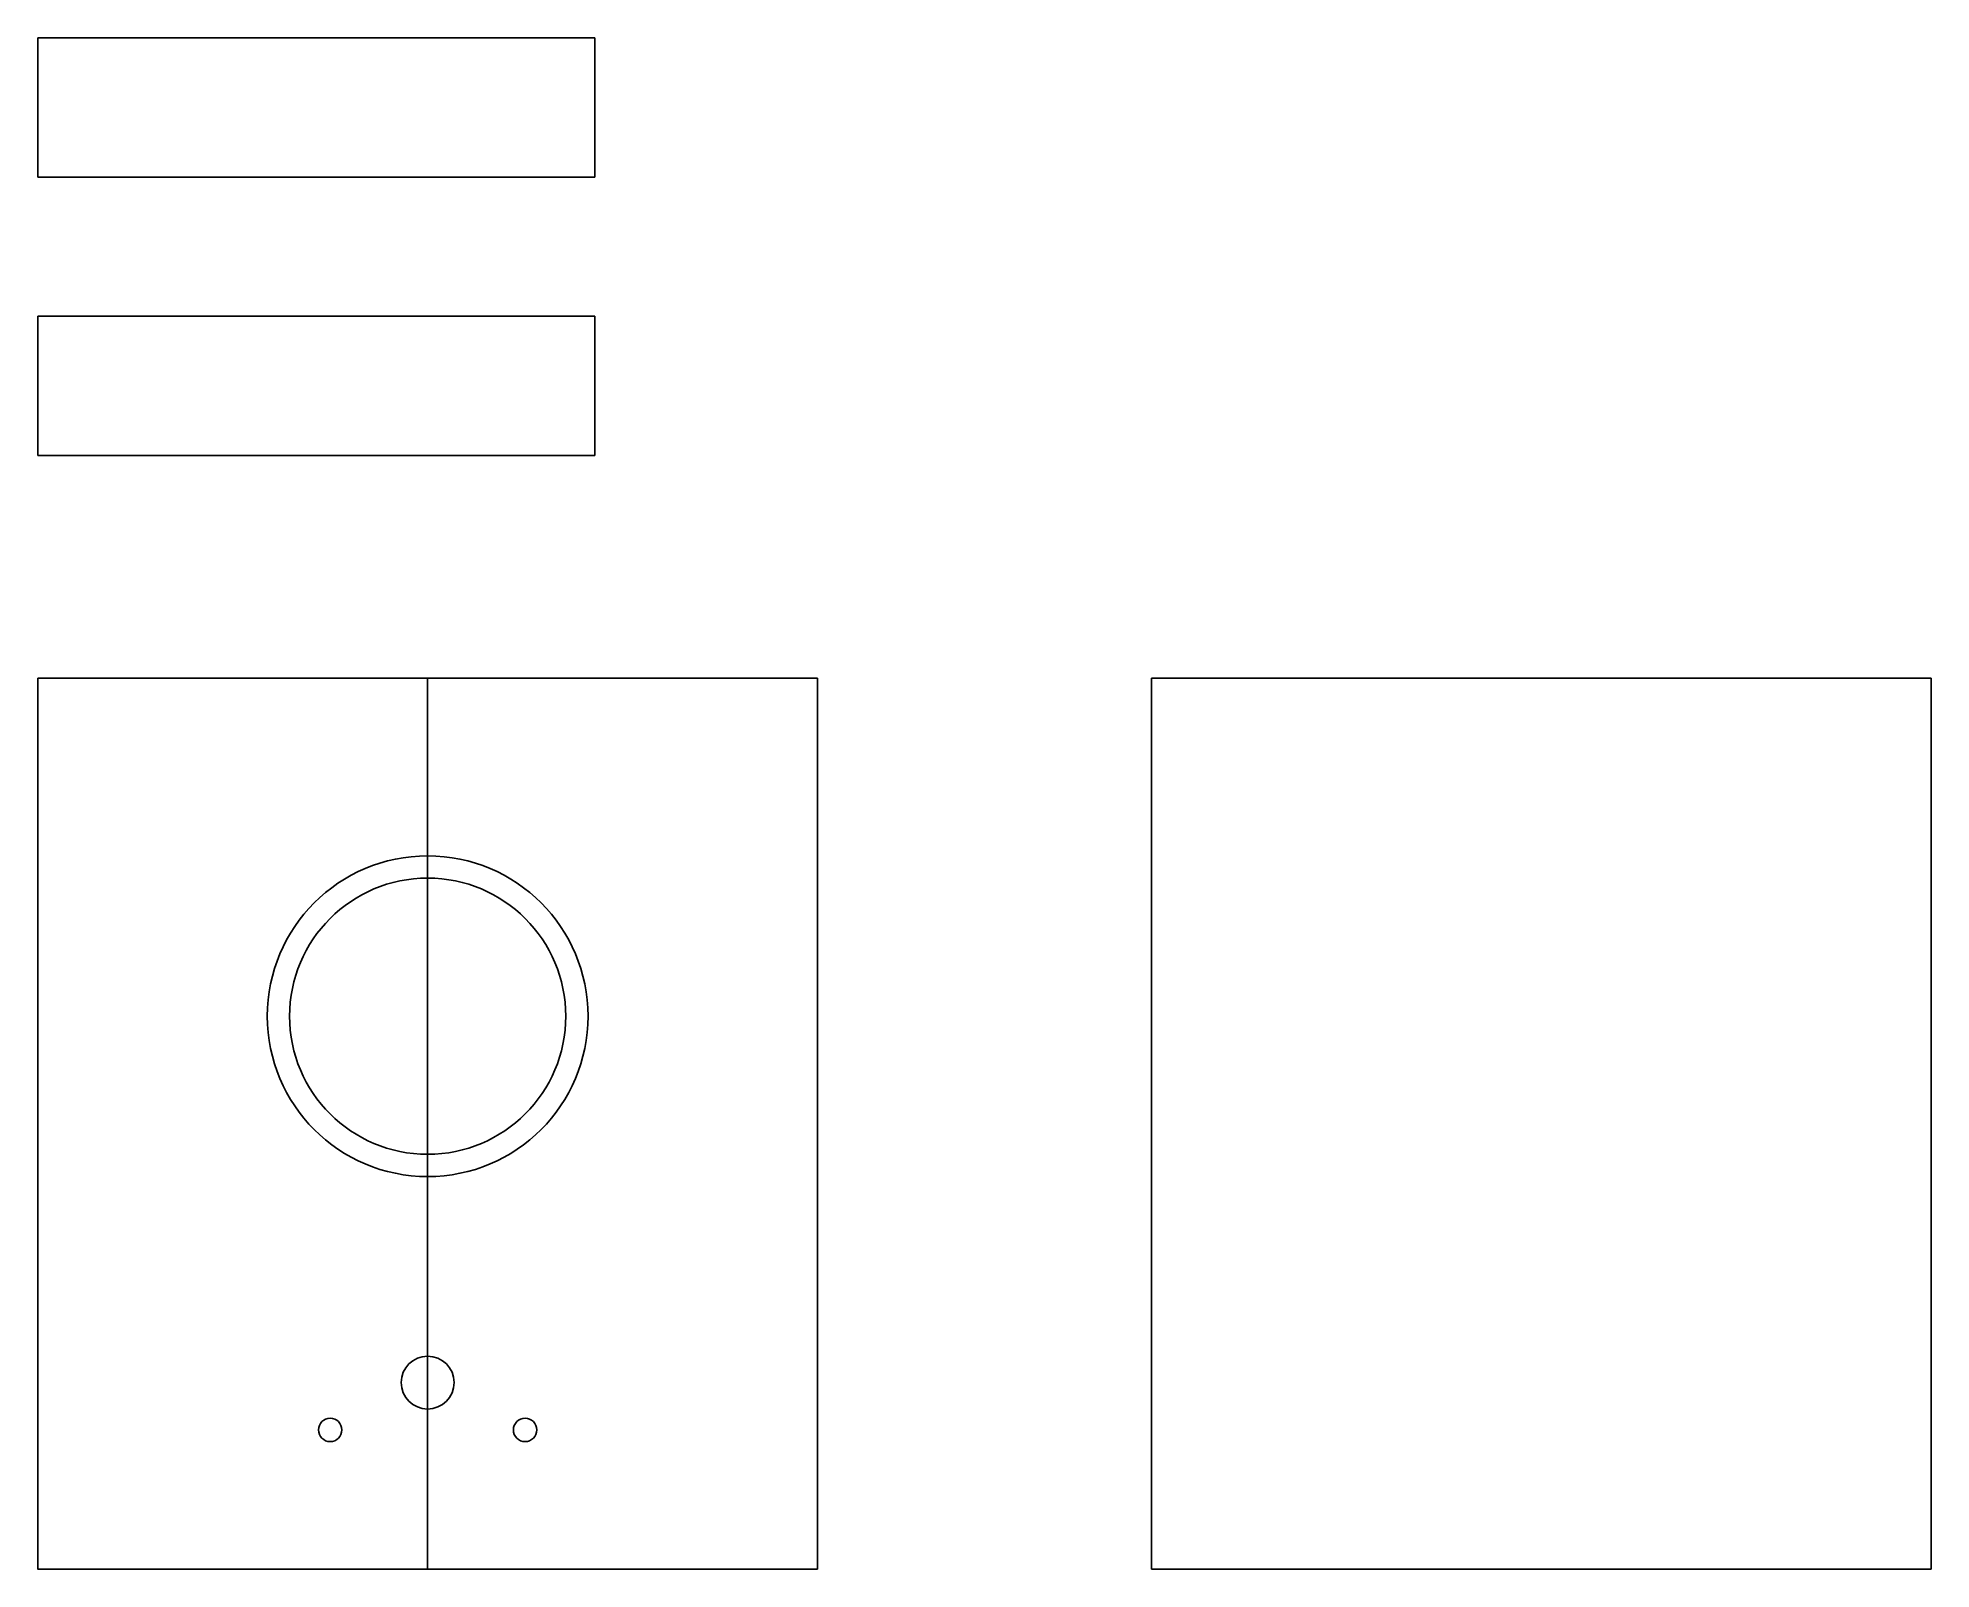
# Model space of a CAD drawing. Header units: centimetres. Extents: x 0 to 34, y 0 to 27.5.
import ezdxf

# ---------------------------------------------------------------- set-up
doc = ezdxf.new("R2010")
doc.units = ezdxf.units.CM
doc.header["$MEASUREMENT"] = 0
for name, color, linetype in [('Holder (Final) v1_Sketch1', 7, 'Continuous'), ('Holder (Final) v1_Sketch14', 7, 'Continuous'), ('Holder (Final) v1_Sketch15', 7, 'Continuous'), ('Holder (Final) v1_Sketch16', 7, 'Continuous'), ('Holder (Final) v1_Sketch17', 7, 'Continuous'), ('Holder (Final) v1_Sketch18', 7, 'Continuous'), ('Holder (Final) v1_Sketch19', 7, 'Continuous'), ('Holder (Final) v1_Sketch2', 7, 'Continuous'), ('Holder (Final) v1_Sketch20', 7, 'Continuous'), ('Holder (Final) v1_Sketch21', 7, 'Continuous'), ('Holder (Final) v1_Sketch22', 7, 'Continuous'), ('Holder (Final) v1_Sketch23', 7, 'Continuous'), ('Holder (Final) v1_Sketch5', 7, 'Continuous'), ('Holder (Final) v1_Sketch7', 7, 'Continuous')]:
    doc.layers.add(name, color=color, linetype=linetype)

msp = doc.modelspace()

# ---------------------------------------------------------------- linework, layer by layer
at = {"layer": 'Holder (Final) v1_Sketch1'}
for p, q in [((14, 16), (0, 16)), ((0, 16), (0, 0)), ((7, 0), (7, 16)), ((14, 0), (14, 16)), ((7, 3.35), (7, 9.93)), ((0, 0), (14, 0))]:
    msp.add_line(p, q, dxfattribs=at)
for centre, radius in [((7, 9.93), 2.48), ((7, 3.35), 0.475), ((5.25, 2.5), 0.21), ((8.75, 2.5), 0.21)]:
    msp.add_circle(centre, radius, dxfattribs=at)
msp.add_point((0, 0), dxfattribs=at)
at = {"layer": 'Holder (Final) v1_Sketch14'}
for p, q in [((0, 0, -5), (0, 0)), ((0, 0), (14, 0)), ((14, 0, -5), (0, 0, -5)), ((14, 0), (14, 0, -5))]:
    msp.add_line(p, q, dxfattribs=at)
msp.add_point((0, 0), dxfattribs=at)
at = {"layer": 'Holder (Final) v1_Sketch15'}
for p, q in [((0, 0), (0, 16)), ((0, 16, -5), (0, 0, -5)), ((0, 16), (0, 16, -5)), ((0, 0, -5), (0, 0))]:
    msp.add_line(p, q, dxfattribs=at)
msp.add_point((0, 0), dxfattribs=at)
at = {"layer": 'Holder (Final) v1_Sketch16'}
for p, q in [((0, 0), (0, 16)), ((0, 16), (14, 16)), ((14, 16), (14, 0)), ((14, 0), (0, 0))]:
    msp.add_line(p, q, dxfattribs=at)
msp.add_point((0, 0), dxfattribs=at)
at = {"layer": 'Holder (Final) v1_Sketch17'}
msp.add_point((0, 0), dxfattribs=at)
at = {"layer": 'Holder (Final) v1_Sketch18'}
for p, q in [((0, 0, -5), (14, 0, -5)), ((0, 0), (0, 0, -5)), ((14, 0), (0, 0)), ((0.3, 0, -3.8), (0.4, 0, -3.8)), ((1.95, 0, -4.95), (0.3, 0, -4.95)), ((0.3, 0, -3.8), (0.3, 0, -4.95)), ((0.4, 0, -3.4), (0.6, 0, -3.4)), ((0.4, 0, -3.8), (0.4, 0, -3.4)), ((0.6, 0, -3.4), (0.6, 0, -2.7)), ((0.6, 0, -2.7), (0.7, 0, -2.7)), ((0.7, 0, -2.7), (0.8, 0, -2.7)), ((0.8, 0, -2.7), (0.8, 0, -3.4)), ((0.8, 0, -3.4), (0.9, 0, -3.4)), ((0.9, 0, -2.3), (1, 0, -2.3)), ((0.9, 0, -3.4), (0.9, 0, -2.3)), ((1, 0, -2.2), (1.2, 0, -2.2)), ((1, 0, -2.3), (1, 0, -2.2)), ((1.2, 0, -2.2), (1.2, 0, -3.4)), ((1.2, 0, -3.4), (1.382, 0, -3.4)), ((1.382, 0, -3.4), (1.651, 0, -3.227)), ((1.651, 0, -3.227), (1.826, 0, -3.314)), ((1.826, 0, -3.314), (1.826, 0, -3.035)), ((1.826, 0, -3.035), (2.05, 0, -3.035)), ((4.15, 0, -4.95), (1.95, 0, -4.95)), ((2.05, 0, -3.035), (2.05, 0, -2.2)), ((2.05, 0, -2.2), (2.1, 0, -2.2)), ((2.1, 0, -2.2), (2.1, 0, -2.128)), ((2.1, 0, -2.128), (2.15, 0, -2.128)), ((2.15, 0, -1.5), (2.233, 0, -1.5)), ((2.15, 0, -2.128), (2.15, 0, -1.5)), ((2.233, 0, -1.5), (2.233, 0, -1.1)), ((2.233, 0, -1.1), (2.436, 0, -1.1)), ((2.436, 0, -1.1), (2.436, 0, -2)), ((2.436, 0, -2), (2.558, 0, -2)), ((2.558, 0, -2), (2.558, 0, -2.2)), ((2.558, 0, -2.2), (2.65, 0, -2.2)), ((2.65, 0, -1.789), (2.7, 0, -1.789)), ((2.65, 0, -2.2), (2.65, 0, -1.789)), ((2.7, 0, -1.789), (2.7, 0, -1.456)), ((2.7, 0, -1.456), (2.729, 0, -1.456)), ((2.729, 0, -1.456), (2.729, 0, -1.4)), ((2.729, 0, -1.4), (2.8, 0, -1.4)), ((2.8, 0, -1.22), (2.87, 0, -1.22)), ((2.8, 0, -1.4), (2.8, 0, -1.22)), ((2.87, 0, -1.22), (2.87, 0, -1.85)), ((2.87, 0, -1.85), (3.05, 0, -1.85)), ((3.05, 0, -1.85), (3.05, 0, -1.678)), ((3.05, 0, -1.678), (3.1, 0, -1.678)), ((3.1, 0, -1.65), (3.483, 0, -1.65)), ((3.1, 0, -1.678), (3.1, 0, -1.65)), ((3.483, 0, -1.7), (3.55, 0, -1.7)), ((3.483, 0, -1.65), (3.483, 0, -1.7)), ((3.55, 0, -1.7), (3.55, 0, -3.3)), ((3.55, 0, -3.3), (3.667, 0, -3.3)), ((3.667, 0, -2.2), (3.8, 0, -2.2)), ((3.667, 0, -3.3), (3.667, 0, -2.2)), ((3.8, 0, -2.1), (3.85, 0, -2.1)), ((3.8, 0, -2.2), (3.8, 0, -2.1)), ((3.85, 0, -2.1), (3.85, 0, -2)), ((3.85, 0, -2), (3.927, 0, -2)), ((3.927, 0, -2.129), (4.276, 0, -2.129)), ((3.927, 0, -2), (3.927, 0, -2.129)), ((5.928, 0, -4.918), (4.15, 0, -4.95)), ((4.276, 0, -2.129), (4.302, 0, -2.064)), ((4.302, 0, -2.064), (4.327, 0, -2.129)), ((4.327, 0, -2.129), (4.359, 0, -2.129)), ((4.359, 0, -2.129), (4.359, 0, -2.215)), ((4.359, 0, -2.215), (4.478, 0, -2.215)), ((4.478, 0, -2.215), (4.478, 0, -3.1)), ((4.478, 0, -3.1), (4.544, 0, -3.1)), ((4.544, 0, -3.1), (4.544, 0, -2.215)), ((4.544, 0, -2.215), (4.7, 0, -2.215)), ((4.7, 0, -2.215), (4.7, 0, -0.9)), ((4.7, 0, -0.9), (4.8, 0, -0.95)), ((4.8, 0, -0.95), (4.8, 0, -0.782)), ((4.8, 0, -0.782), (5.15, 0, -0.65)), ((5.15, 0, -0.65), (5.15, 0, -1)), ((5.15, 0, -1), (5.35, 0, -1)), ((5.35, 0, -3.1), (5.4, 0, -3.1)), ((5.35, 0, -1), (5.35, 0, -3.1)), ((5.4, 0, -3.1), (5.4, 0, -2.4)), ((5.4, 0, -2.4), (5.45, 0, -2.35)), ((5.45, 0, -2.35), (5.45, 0, -2.15)), ((5.45, 0, -2.15), (5.621, 0, -2.15)), ((5.621, 0, -2.15), (5.621, 0, -2.267)), ((5.621, 0, -2.267), (5.7, 0, -2.267)), ((5.7, 0, -2.267), (5.7, 0, -2.15)), ((5.7, 0, -2.15), (5.85, 0, -2.15)), ((5.85, 0, -2.15), (5.85, 0, -2.35)), ((5.85, 0, -2.35), (5.9, 0, -2.4)), ((5.9, 0, -2.4), (5.9, 0, -2.85)), ((5.9, 0, -2.85), (6, 0, -2.85)), ((8.3, 0, -4.918), (5.928, 0, -4.918)), ((6, 0, -2.85), (6.15, 0, -2.85)), ((6.15, 0, -2.85), (6.15, 0, -1.3)), ((6.15, 0, -1.3), (6.2, 0, -1.3)), ((6.2, 0, -1.3), (6.2, 0, -0.9)), ((6.2, 0, -0.9), (6.264, 0, -0.871)), ((6.264, 0, -0.871), (6.232, 0, -0.839)), ((6.232, 0, -0.839), (6.358, 0, -0.714)), ((6.358, 0, -0.714), (6.358, 0, -0.65)), ((6.358, 0, -0.65), (6.4, 0, -0.65)), ((6.4, 0, -0.65), (6.4, 0, -0.714)), ((6.4, 0, -0.714), (6.524, 0, -0.839)), ((6.524, 0, -0.839), (6.492, 0, -0.871)), ((6.492, 0, -0.871), (6.56, 0, -0.9)), ((6.56, 0, -0.9), (6.56, 0, -1.3)), ((6.56, 0, -1.3), (6.64, 0, -1.3)), ((6.64, 0, -2.456), (6.7, 0, -2.456)), ((6.64, 0, -2.4), (6.64, 0, -2.456)), ((6.64, 0, -1.3), (6.64, 0, -2.4)), ((6.7, 0, -2.5), (6.8, 0, -2.5)), ((6.7, 0, -2.456), (6.7, 0, -2.5)), ((6.8, 0, -1.1), (7, 0, -0.7)), ((6.8, 0, -2.5), (6.8, 0, -1.1)), ((7, 0, -0.7), (7.033, 0, -0.58)), ((7.033, 0, -0.58), (7.071, 0, -0.7)), ((7.071, 0, -0.7), (7.25, 0, -1.1)), ((7.25, 0, -2.141), (7.358, 0, -2.195)), ((7.25, 0, -1.1), (7.25, 0, -2.141)), ((7.358, 0, -2.195), (7.5, 0, -2.195)), ((7.5, 0, -1.2), (7.736, 0, -0.919)), ((7.5, 0, -2.195), (7.5, 0, -1.2)), ((7.736, 0, -0.919), (8, 0, -1.2)), ((8, 0, -1.2), (8, 0, -1.8)), ((8, 0, -1.8), (8.14, 0, -1.8)), ((8.14, 0, -1.8), (8.14, 0, -2.8)), ((8.14, 0, -2.8), (8.25, 0, -2.8)), ((8.25, 0, -2.7), (8.3, 0, -2.7)), ((8.25, 0, -2.8), (8.25, 0, -2.7)), ((8.3, 0, -2.7), (8.3, 0, -2.6)), ((8.3, 0, -2.6), (8.323, 0, -2.6)), ((10.2, 0, -4.918), (8.3, 0, -4.918)), ((8.323, 0, -1.8), (8.4, 0, -1.5)), ((8.323, 0, -2.6), (8.323, 0, -1.8)), ((8.4, 0, -1.5), (8.45, 0, -1.307)), ((8.45, 0, -1.307), (8.5, 0, -1.5)), ((8.5, 0, -1.5), (8.578, 0, -1.8)), ((8.578, 0, -1.8), (8.578, 0, -2.6)), ((8.578, 0, -2.6), (8.6, 0, -2.6)), ((8.6, 0, -2.7), (8.65, 0, -2.7)), ((8.6, 0, -2.6), (8.6, 0, -2.7)), ((8.65, 0, -2.7), (8.65, 0, -2.8)), ((8.65, 0, -2.8), (8.85, 0, -2.8)), ((8.85, 0, -3.2), (8.946, 0, -3.2)), ((8.85, 0, -2.8), (8.85, 0, -3.2)), ((8.946, 0, -2.2), (9.1, 0, -2.2)), ((8.946, 0, -3.2), (8.946, 0, -2.2)), ((9.1, 0, -2.1), (9.4, 0, -2.1)), ((9.1, 0, -2.2), (9.1, 0, -2.1)), ((9.4, 0, -2.1), (9.4, 0, -2.2)), ((9.4, 0, -2.2), (9.5, 0, -2.2)), ((9.5, 0, -2.2), (9.5, 0, -0.8)), ((9.5, 0, -0.8), (9.6, 0, -0.75)), ((9.6, 0, -0.75), (9.6, 0, -0.5)), ((9.6, 0, -0.5), (9.75, 0, -0.5)), ((9.75, 0, -0.5), (9.779, 0, -0.45)), ((9.779, 0, -0.45), (9.813, 0, -0.5)), ((9.813, 0, -0.5), (9.9, 0, -0.5)), ((9.9, 0, -0.75), (9.95, 0, -0.75)), ((9.9, 0, -0.5), (9.9, 0, -0.75)), ((9.95, 0, -0.75), (9.95, 0, -1.537)), ((9.95, 0, -1.537), (10.062, 0, -1.312)), ((10.062, 0, -1.312), (10.062, 0, -1.164)), ((10.062, 0, -1.164), (10.254, 0, -1.164)), ((11.98, 0, -4.918), (10.2, 0, -4.918)), ((10.254, 0, -1.164), (10.369, 0, -1.762)), ((10.369, 0, -1.762), (10.369, 0, -2.2)), ((10.369, 0, -2.2), (10.45, 0, -2.2)), ((10.45, 0, -2.119), (10.5, 0, -2.119)), ((10.45, 0, -2.2), (10.45, 0, -2.119)), ((10.5, 0, -2.119), (10.5, 0, -2.228)), ((10.5, 0, -2.228), (10.55, 0, -2.228)), ((10.55, 0, -2.228), (10.55, 0, -2.31)), ((10.55, 0, -2.31), (10.64, 0, -2.31)), ((10.64, 0, -2.31), (10.64, 0, -3.267)), ((10.64, 0, -3.267), (10.8, 0, -3.267)), ((10.8, 0, -3.267), (10.8, 0, -3.132)), ((10.8, 0, -3.132), (10.889, 0, -3.132)), ((10.889, 0, -3.132), (10.889, 0, -2.917)), ((10.889, 0, -2.917), (10.95, 0, -2.917)), ((10.95, 0, -2.75), (11, 0, -2.7)), ((10.95, 0, -2.917), (10.95, 0, -2.75)), ((11, 0, -2.7), (11, 0, -2.6)), ((11, 0, -2.6), (11.05, 0, -2.65)), ((11.05, 0, -2.65), (11.05, 0, -2.74)), ((11.05, 0, -2.74), (11.09, 0, -2.74)), ((11.09, 0, -2.74), (11.09, 0, -2.9)), ((11.09, 0, -2.9), (11.13, 0, -2.9)), ((11.13, 0, -2.9), (11.13, 0, -3.14)), ((11.13, 0, -3.14), (11.18, 0, -3.14)), ((11.18, 0, -3.14), (11.18, 0, -3.27)), ((11.18, 0, -3.27), (11.5, 0, -3.26)), ((11.5, 0, -3.26), (11.5, 0, -3.16)), ((11.5, 0, -3.16), (11.58, 0, -3.16)), ((11.58, 0, -3.637), (11.664, 0, -3.637)), ((11.58, 0, -3.16), (11.58, 0, -3.637)), ((11.722, 0, -3.45), (11.664, 0, -3.45)), ((11.664, 0, -3.529), (11.722, 0, -3.529)), ((11.664, 0, -3.637), (11.664, 0, -3.529)), ((11.664, 0, -3.45), (11.759, 0, -3.325)), ((11.722, 0, -3.183), (11.785, 0, -3.077)), ((11.722, 0, -3.25), (11.722, 0, -3.183)), ((11.722, 0, -3.529), (11.722, 0, -3.45)), ((11.759, 0, -3.25), (11.722, 0, -3.25)), ((11.759, 0, -3.325), (11.759, 0, -3.25)), ((11.785, 0, -3.077), (11.844, 0, -3.183)), ((11.814, 0, -3.25), (11.814, 0, -3.327)), ((11.844, 0, -3.25), (11.814, 0, -3.25)), ((11.814, 0, -3.327), (11.9, 0, -3.45)), ((11.844, 0, -3.183), (11.844, 0, -3.25)), ((11.9, 0, -3.45), (11.857, 0, -3.45)), ((11.857, 0, -3.45), (11.857, 0, -3.525)), ((11.857, 0, -3.525), (11.9, 0, -3.525)), ((11.9, 0, -3.525), (11.9, 0, -3.637)), ((11.9, 0, -3.637), (12, 0, -3.637)), ((13.923, 0, -4.918), (11.98, 0, -4.918)), ((12, 0, -3.55), (12.168, 0, -3.55)), ((12, 0, -3.637), (12, 0, -3.55)), ((12.168, 0, -3.55), (12.203, 0, -3.472)), ((12.203, 0, -3.472), (12.25, 0, -3.55)), ((12.25, 0, -3.55), (12.35, 0, -3.55)), ((12.35, 0, -3.55), (12.35, 0, -3.05)), ((12.35, 0, -3.05), (12.35, 0, -2.6)), ((12.35, 0, -2.6), (12.4, 0, -2.5)), ((12.4, 0, -2), (12.6, 0, -2)), ((12.4, 0, -2.5), (12.4, 0, -2)), ((12.6, 0, -2), (12.55, 0, -1.95)), ((12.55, 0, -1.95), (12.674, 0, -1.791)), ((12.674, 0, -1.791), (12.792, 0, -1.95)), ((12.792, 0, -1.95), (12.742, 0, -2)), ((12.742, 0, -2), (12.95, 0, -2)), ((12.95, 0, -2), (12.95, 0, -2.55)), ((12.95, 0, -2.55), (13.1, 0, -2.55)), ((13.1, 0, -2.55), (13.1, 0, -2)), ((13.1, 0, -2), (13.3, 0, -2)), ((13.236, 0, -1.95), (13.36, 0, -1.791)), ((13.3, 0, -2), (13.236, 0, -1.95)), ((13.36, 0, -1.791), (13.475, 0, -1.935)), ((13.425, 0, -1.999), (13.63, 0, -1.999)), ((13.475, 0, -1.935), (13.425, 0, -1.999)), ((13.63, 0, -1.999), (13.63, 0, -2.55)), ((13.63, 0, -2.55), (13.686, 0, -2.55)), ((13.686, 0, -3.527), (13.85, 0, -3.527)), ((13.686, 0, -3.025), (13.686, 0, -3.527)), ((13.686, 0, -2.55), (13.686, 0, -3.025)), ((13.85, 0, -3.527), (13.85, 0, -3.8)), ((13.85, 0, -3.8), (13.923, 0, -3.8)), ((13.923, 0, -3.8), (13.923, 0, -4.918)), ((14, 0, -5), (14, 0))]:
    msp.add_line(p, q, dxfattribs=at)
msp.add_point((0, 0), dxfattribs=at)
at = {"layer": 'Holder (Final) v1_Sketch19'}
for p, q in [((0, 16, -5), (0, 0, -5)), ((0, 16), (0, 16, -5)), ((0, 0), (0, 16)), ((0, 15.7, -3), (0, 15.632, -3)), ((0, 15.7, -3), (0, 15.7, -4.9)), ((0, 0.325, -4.9), (0, 15.7, -4.9)), ((0, 15.666, -2.823), (0, 15.232, -2.823)), ((0, 15.666, -2.859), (0, 15.666, -2.823)), ((0, 15.632, -2.859), (0, 15.666, -2.859)), ((0, 15.632, -3), (0, 15.632, -2.859)), ((0, 15.232, -2.841), (0, 15.3, -2.841)), ((0, 15.3, -2.841), (0, 15.3, -3)), ((0, 15.3, -3), (0, 15.2, -3)), ((0, 15.232, -2.823), (0, 15.232, -2.841)), ((0, 15.2, -3.6), (0, 15.056, -3.6)), ((0, 15.2, -3), (0, 15.2, -3.6)), ((0, 15.056, -3.6), (0, 15.056, -3.719)), ((0, 15.056, -3.719), (0, 14.95, -3.719)), ((0, 14.95, -3.719), (0, 14.95, -4.1)), ((0, 14.95, -4.1), (0, 14.9, -4.1)), ((0, 14.9, -2.944), (0, 14.8, -2.944)), ((0, 14.9, -4.1), (0, 14.9, -2.944)), ((0, 14.8, -2.944), (0, 14.8, -2.55)), ((0, 14.8, -2.55), (0, 14.72, -2.55)), ((0, 14.72, -2.55), (0, 14.72, -2.35)), ((0, 14.72, -2.35), (0, 14.6, -2.35)), ((0, 14.6, -1.7), (0, 14.558, -1.7)), ((0, 14.6, -2.35), (0, 14.6, -1.7)), ((0, 14.558, -1.7), (0, 14.558, -1.641)), ((0, 14.558, -1.641), (0, 14.1, -1.5)), ((0, 14.1, -1.5), (0, 14.1, -1.7)), ((0, 14.1, -1.7), (0, 14.067, -1.7)), ((0, 14.067, -2.336), (0, 13.855, -2.336)), ((0, 14.067, -1.7), (0, 14.067, -2.336)), ((0, 13.855, -3.17), (0, 13.7, -3.17)), ((0, 13.855, -2.336), (0, 13.855, -3.17)), ((0, 13.7, -3.17), (0, 13.7, -2.753)), ((0, 13.7, -2.753), (0, 13.34, -2.753)), ((0, 13.34, -2.753), (0, 13.34, -2.643)), ((0, 13.34, -2.643), (0, 13.3, -2.643)), ((0, 13.3, -2.5), (0, 13.271, -2.5)), ((0, 13.3, -2.643), (0, 13.3, -2.5)), ((0, 13.271, -2.431), (0, 13.25, -2.431)), ((0, 13.271, -2.5), (0, 13.271, -2.431)), ((0, 13.25, -2.431), (0, 13.163, -2.312)), ((0, 13.163, -2.312), (0, 13.079, -2.431)), ((0, 13.079, -2.431), (0, 13.05, -2.431)), ((0, 13.05, -2.5), (0, 13.02, -2.5)), ((0, 13.05, -2.431), (0, 13.05, -2.5)), ((0, 13.02, -2.643), (0, 12.98, -2.643)), ((0, 13.02, -2.5), (0, 13.02, -2.643)), ((0, 12.98, -2.643), (0, 12.98, -2.76)), ((0, 12.98, -2.76), (0, 12.94, -2.76)), ((0, 12.94, -3.548), (0, 12.842, -3.548)), ((0, 12.94, -2.76), (0, 12.94, -3.548)), ((0, 12.842, -2.8), (0, 12.6, -2.8)), ((0, 12.842, -3.548), (0, 12.842, -2.8)), ((0, 12.6, -2.8), (0, 12.6, -2.7)), ((0, 12.6, -2.7), (0, 12.5, -2.7)), ((0, 12.5, -2.7), (0, 12.5, -2.665)), ((0, 12.5, -2.665), (0, 12.45, -2.665)), ((0, 12.45, -2.8), (0, 12.385, -2.8)), ((0, 12.45, -2.665), (0, 12.45, -2.8)), ((0, 12.385, -2.2), (0, 12.038, -2.2)), ((0, 12.385, -2.8), (0, 12.385, -2.2)), ((0, 12.038, -3.556), (0, 11.851, -3.556)), ((0, 12.038, -2.2), (0, 12.038, -3.556)), ((0, 11.851, -3.556), (0, 11.851, -2.7)), ((0, 11.851, -2.7), (0, 11.65, -2.7)), ((0, 11.65, -2.7), (0, 11.65, -2.369)), ((0, 11.65, -2.369), (0, 11.169, -2.369)), ((0, 11.169, -2.369), (0, 11.169, -3.165)), ((0, 11.169, -3.165), (0, 11.068, -3.165)), ((0, 11.068, -2.9), (0, 10.55, -2.9)), ((0, 11.068, -3.165), (0, 11.068, -2.9)), ((0, 10.55, -3.35), (0, 10.417, -3.35)), ((0, 10.55, -2.9), (0, 10.55, -3.35)), ((0, 10.417, -3.724), (0, 10.35, -3.724)), ((0, 10.417, -3.35), (0, 10.417, -3.724)), ((0, 10.35, -4.1), (0, 10.3, -4.1)), ((0, 10.35, -3.724), (0, 10.35, -4.1)), ((0, 10.3, -2.981), (0, 10.05, -2.981)), ((0, 10.3, -4.1), (0, 10.3, -2.981)), ((0, 10.05, -3.32), (0, 9.9, -3.32)), ((0, 10.05, -2.981), (0, 10.05, -3.32)), ((0, 9.9, -2.427), (0, 9.635, -2.427)), ((0, 9.9, -3.32), (0, 9.9, -2.427)), ((0, 9.635, -3.05), (0, 9.5, -3.05)), ((0, 9.635, -2.427), (0, 9.635, -3.05)), ((0, 9.5, -3.8), (0, 9.433, -3.8)), ((0, 9.5, -3.05), (0, 9.5, -3.8)), ((0, 9.433, -3.8), (0, 9.433, -4.1)), ((0, 9.433, -4.1), (0, 9.4, -4.1)), ((0, 9.4, -3.6), (0, 9.273, -3.6)), ((0, 9.4, -4.1), (0, 9.4, -3.6)), ((0, 9.273, -3.6), (0, 9.273, -2.7)), ((0, 9.273, -2.7), (0, 9, -2.7)), ((0, 9, -2.7), (0, 9, -3.5)), ((0, 9, -3.5), (0, 8.9, -3.5)), ((0, 8.9, -3.5), (0, 8.9, -3.442)), ((0, 8.9, -3.442), (0, 8.8, -3.442)), ((0, 8.8, -3.442), (0, 8.8, -3.1)), ((0, 8.8, -3.1), (0, 8.6, -3.1)), ((0, 8.6, -3.1), (0, 8.6, -2.531)), ((0, 8.6, -2.531), (0, 8.35, -2.531)), ((0, 8.35, -2.531), (0, 8.35, -3)), ((0, 8.35, -3), (0, 8.164, -3)), ((0, 8.164, -3), (0, 8.164, -3.348)), ((0, 8.164, -3.348), (0, 7.946, -3.348)), ((0, 7.946, -3.348), (0, 7.946, -3.8)), ((0, 7.946, -3.8), (0, 7.858, -3.8)), ((0, 7.858, -3.8), (0, 7.858, -2.863)), ((0, 7.858, -2.863), (0, 7.7, -2.863)), ((0, 7.7, -2.167), (0, 7.647, -2.167)), ((0, 7.7, -2.863), (0, 7.7, -2.167)), ((0, 7.647, -1.75), (0, 7.4, -1.75)), ((0, 7.647, -2.167), (0, 7.647, -1.75)), ((0, 7.4, -2.167), (0, 7.3, -2.167)), ((0, 7.4, -1.75), (0, 7.4, -2.167)), ((0, 7.3, -2.5), (0, 7.05, -2.5)), ((0, 7.3, -2.167), (0, 7.3, -2.5)), ((0, 7.05, -2.5), (0, 7.05, -2.937)), ((0, 7.05, -2.937), (0, 6.9, -2.937)), ((0, 6.9, -2.937), (0, 6.9, -3.9)), ((0, 6.9, -3.9), (0, 6.8, -3.9)), ((0, 6.8, -3.6), (0, 6.771, -3.6)), ((0, 6.8, -3.9), (0, 6.8, -3.6)), ((0, 6.771, -3.6), (0, 6.771, -3.484)), ((0, 6.771, -3.484), (0, 6.734, -3.484)), ((0, 6.734, -3.484), (0, 6.734, -3.4)), ((0, 6.734, -3.4), (0, 6.7, -3.4)), ((0, 6.7, -2.55), (0, 6.164, -2.55)), ((0, 6.7, -3.4), (0, 6.7, -2.55)), ((0, 6.164, -1.756), (0, 5.972, -1.756)), ((0, 6.164, -2.55), (0, 6.164, -1.756)), ((0, 5.972, -1.7), (0, 5.92, -1.7)), ((0, 5.972, -1.756), (0, 5.972, -1.7)), ((0, 5.92, -1.7), (0, 5.92, -1.756)), ((0, 5.92, -1.756), (0, 5.86, -1.756)), ((0, 5.86, -1.756), (0, 5.86, -3.8)), ((0, 5.86, -3.8), (0, 5.8, -3.8)), ((0, 5.8, -2.45), (0, 5.75, -2.45)), ((0, 5.8, -3.8), (0, 5.8, -2.45)), ((0, 5.75, -2.45), (0, 5.75, -2.394)), ((0, 5.75, -2.394), (0, 5.72, -2.394)), ((0, 5.72, -2.34), (0, 5.59, -2.17)), ((0, 5.72, -2.394), (0, 5.72, -2.34)), ((0, 5.59, -1.95), (0, 5.568, -1.95)), ((0, 5.59, -2.17), (0, 5.59, -1.95)), ((0, 5.568, -1.95), (0, 5.568, -2.17)), ((0, 5.568, -2.17), (0, 5.44, -2.34)), ((0, 5.44, -2.34), (0, 5.44, -2.394)), ((0, 5.44, -2.394), (0, 5.4, -2.394)), ((0, 5.4, -2.394), (0, 5.4, -2.45)), ((0, 5.4, -2.45), (0, 5.35, -2.45)), ((0, 5.35, -3.678), (0, 5.253, -3.678)), ((0, 5.35, -2.45), (0, 5.35, -3.678)), ((0, 5.253, -3.678), (0, 5.253, -2.1)), ((0, 5.253, -2.1), (0, 5.048, -2.1)), ((0, 5.048, -2.1), (0, 5.048, -1.555)), ((0, 5.048, -1.555), (0, 4.6, -1.555)), ((0, 4.6, -1.555), (0, 4.438, -1.684)), ((0, 4.438, -1.684), (0, 4.438, -2.6)), ((0, 4.438, -2.6), (0, 4.2, -2.6)), ((0, 4.2, -2.779), (0, 4, -2.779)), ((0, 4.2, -2.6), (0, 4.2, -2.779)), ((0, 4, -2.779), (0, 3.895, -2.862)), ((0, 3.895, -2.862), (0, 3.895, -3.15)), ((0, 3.895, -3.15), (0, 3.85, -3.15)), ((0, 3.85, -3.15), (0, 3.85, -3.2)), ((0, 3.85, -3.2), (0, 3.75, -3.2)), ((0, 3.75, -3.9), (0, 3.678, -3.9)), ((0, 3.75, -3.2), (0, 3.75, -3.9)), ((0, 3.678, -3.7), (0, 3.625, -3.7)), ((0, 3.678, -3.9), (0, 3.678, -3.7)), ((0, 3.625, -3.7), (0, 3.625, -2.2)), ((0, 3.625, -2.2), (0, 3.255, -2.2)), ((0, 3.255, -3.5), (0, 3.2, -3.5)), ((0, 3.255, -2.2), (0, 3.255, -3.5)), ((0, 3.2, -4.1), (0, 3.15, -4.1)), ((0, 3.2, -3.5), (0, 3.2, -4.1)), ((0, 3.15, -4.1), (0, 3.15, -2.9)), ((0, 3.15, -2.9), (0, 3.1, -2.9)), ((0, 3.1, -2.85), (0, 3.069, -2.85)), ((0, 3.1, -2.9), (0, 3.1, -2.85)), ((0, 3.069, -2.85), (0, 3.02, -2.85)), ((0, 3.02, -2.85), (0, 3.02, -2.9)), ((0, 3.02, -2.9), (0, 2.92, -2.9)), ((0, 2.92, -2.9), (0, 2.92, -2.85)), ((0, 2.92, -2.85), (0, 2.84, -2.85)), ((0, 2.84, -2.9), (0, 2.75, -2.9)), ((0, 2.84, -2.85), (0, 2.84, -2.9)), ((0, 2.75, -2.85), (0, 2.67, -2.85)), ((0, 2.75, -2.9), (0, 2.75, -2.85)), ((0, 2.67, -2.9), (0, 2.64, -2.9)), ((0, 2.67, -2.85), (0, 2.67, -2.9)), ((0, 2.64, -3.16), (0, 2.59, -3.16)), ((0, 2.64, -2.9), (0, 2.64, -3.16)), ((0, 2.59, -3.16), (0, 2.59, -2.89)), ((0, 2.59, -2.89), (0, 2.52, -2.89)), ((0, 2.52, -2.89), (0, 2.52, -2.556)), ((0, 2.52, -2.556), (0, 2.5, -2.556)), ((0, 2.5, -2.25), (0, 2.4, -2.25)), ((0, 2.5, -2.556), (0, 2.5, -2.25)), ((0, 2.4, -2.25), (0, 2.378, -1.762)), ((0, 2.378, -1.762), (0, 2.36, -2.25)), ((0, 2.36, -2.25), (0, 2.23, -2.25)), ((0, 2.23, -2.25), (0, 2.22, -1.73)), ((0, 2.22, -1.73), (0, 2.201, -2.25)), ((0, 2.201, -2.25), (0, 2.125, -2.25)), ((0, 2.125, -3), (0, 2.047, -2.997)), ((0, 2.125, -2.25), (0, 2.125, -3)), ((0, 2.047, -2.997), (0, 2.047, -2.67)), ((0, 2.047, -2.67), (0, 1.7, -2.67)), ((0, 1.7, -2.67), (0, 1.7, -2.999)), ((0, 1.7, -2.999), (0, 1.644, -2.999)), ((0, 1.644, -2.999), (0, 1.644, -4.1)), ((0, 1.644, -4.1), (0, 1.6, -4.1)), ((0, 1.6, -4.1), (0, 1.6, -2.67)), ((0, 1.6, -2.67), (0, 1.25, -2.67)), ((0, 1.25, -2.834), (0, 0.95, -2.834)), ((0, 1.25, -2.67), (0, 1.25, -2.834)), ((0, 0.95, -3.95), (0, 0.875, -3.95)), ((0, 0.95, -2.834), (0, 0.95, -3.95)), ((0, 0.875, -3.95), (0, 0.875, -4)), ((0, 0.875, -4), (0, 0.85, -4)), ((0, 0.85, -4), (0, 0.85, -3.916)), ((0, 0.85, -3.916), (0, 0.8, -3.916)), ((0, 0.8, -3.916), (0, 0.8, -3.774)), ((0, 0.8, -3.774), (0, 0.624, -3.774)), ((0, 0.624, -3.774), (0, 0.624, -3.916)), ((0, 0.624, -3.916), (0, 0.55, -3.916)), ((0, 0.55, -3.916), (0, 0.55, -3.7)), ((0, 0.55, -3.7), (0, 0.4, -3.7)), ((0, 0.4, -3.7), (0, 0.4, -3.85)), ((0, 0.4, -3.85), (0, 0.325, -3.85)), ((0, 0.325, -3.85), (0, 0.325, -4.9)), ((0, 0, -5), (0, 0))]:
    msp.add_line(p, q, dxfattribs=at)
msp.add_point((0, 0), dxfattribs=at)
at = {"layer": 'Holder (Final) v1_Sketch2'}
for p, q in [((0, 16, 0.3), (0, 0, 0.3)), ((14, 16, 0.3), (0, 16, 0.3)), ((14, 0, 0.3), (14, 16, 0.3)), ((0, 0, 0.3), (14, 0, 0.3))]:
    msp.add_line(p, q, dxfattribs=at)
for centre, radius in [((7, 9.93, 0.3), 2.88), ((7, 9.93, 0.3), 2.48), ((7, 3.35, 0.3), 0.475), ((5.25, 2.5, 0.3), 0.21), ((8.75, 2.5, 0.3), 0.21)]:
    msp.add_circle(centre, radius, dxfattribs=at)
msp.add_point((0, 0, 0.3), dxfattribs=at)
at = {"layer": 'Holder (Final) v1_Sketch20'}
msp.add_point((0, 0), dxfattribs=at)
at = {"layer": 'Holder (Final) v1_Sketch21'}
for p, q in [((34, 16), (20, 16)), ((20, 16), (20, 0)), ((34, 0), (34, 16)), ((20, 0), (34, 0))]:
    msp.add_line(p, q, dxfattribs=at)
msp.add_point((0, 0), dxfattribs=at)
at = {"layer": 'Holder (Final) v1_Sketch22'}
for p, q in [((10, 22.5), (0, 22.5)), ((0, 22.5), (0, 20)), ((10, 20), (10, 22.5)), ((0, 20), (10, 20))]:
    msp.add_line(p, q, dxfattribs=at)
msp.add_point((0, 0), dxfattribs=at)
at = {"layer": 'Holder (Final) v1_Sketch23'}
for p, q in [((0, 27.5), (0, 25)), ((10, 27.5), (0, 27.5)), ((10, 25), (10, 27.5)), ((0, 25), (10, 25))]:
    msp.add_line(p, q, dxfattribs=at)
msp.add_point((0, 0), dxfattribs=at)
at = {"layer": 'Holder (Final) v1_Sketch5'}
for p, q in [((14, 16, 0.3), (0, 16, 0.3)), ((0, 16, 0.3), (0, 0, 0.3)), ((14, 0, 0.3), (14, 16, 0.3)), ((0, 0, 0.3), (14, 0, 0.3))]:
    msp.add_line(p, q, dxfattribs=at)
for centre, radius in [((7, 9.93, 0.3), 2.88), ((7, 3.35, 0.3), 0.475), ((5.25, 2.5, 0.3), 0.21), ((8.75, 2.5, 0.3), 0.21)]:
    msp.add_circle(centre, radius, dxfattribs=at)
msp.add_point((0, 0, 0.3), dxfattribs=at)
at = {"layer": 'Holder (Final) v1_Sketch7'}
for p, q in [((14, 0, -5), (0, 0, -5)), ((0, 0), (14, 0)), ((0, 0, -5), (0, 0)), ((14, 0), (14, 0, -5))]:
    msp.add_line(p, q, dxfattribs=at)
msp.add_point((0, 0), dxfattribs=at)

doc.saveas('drawing.dxf')
